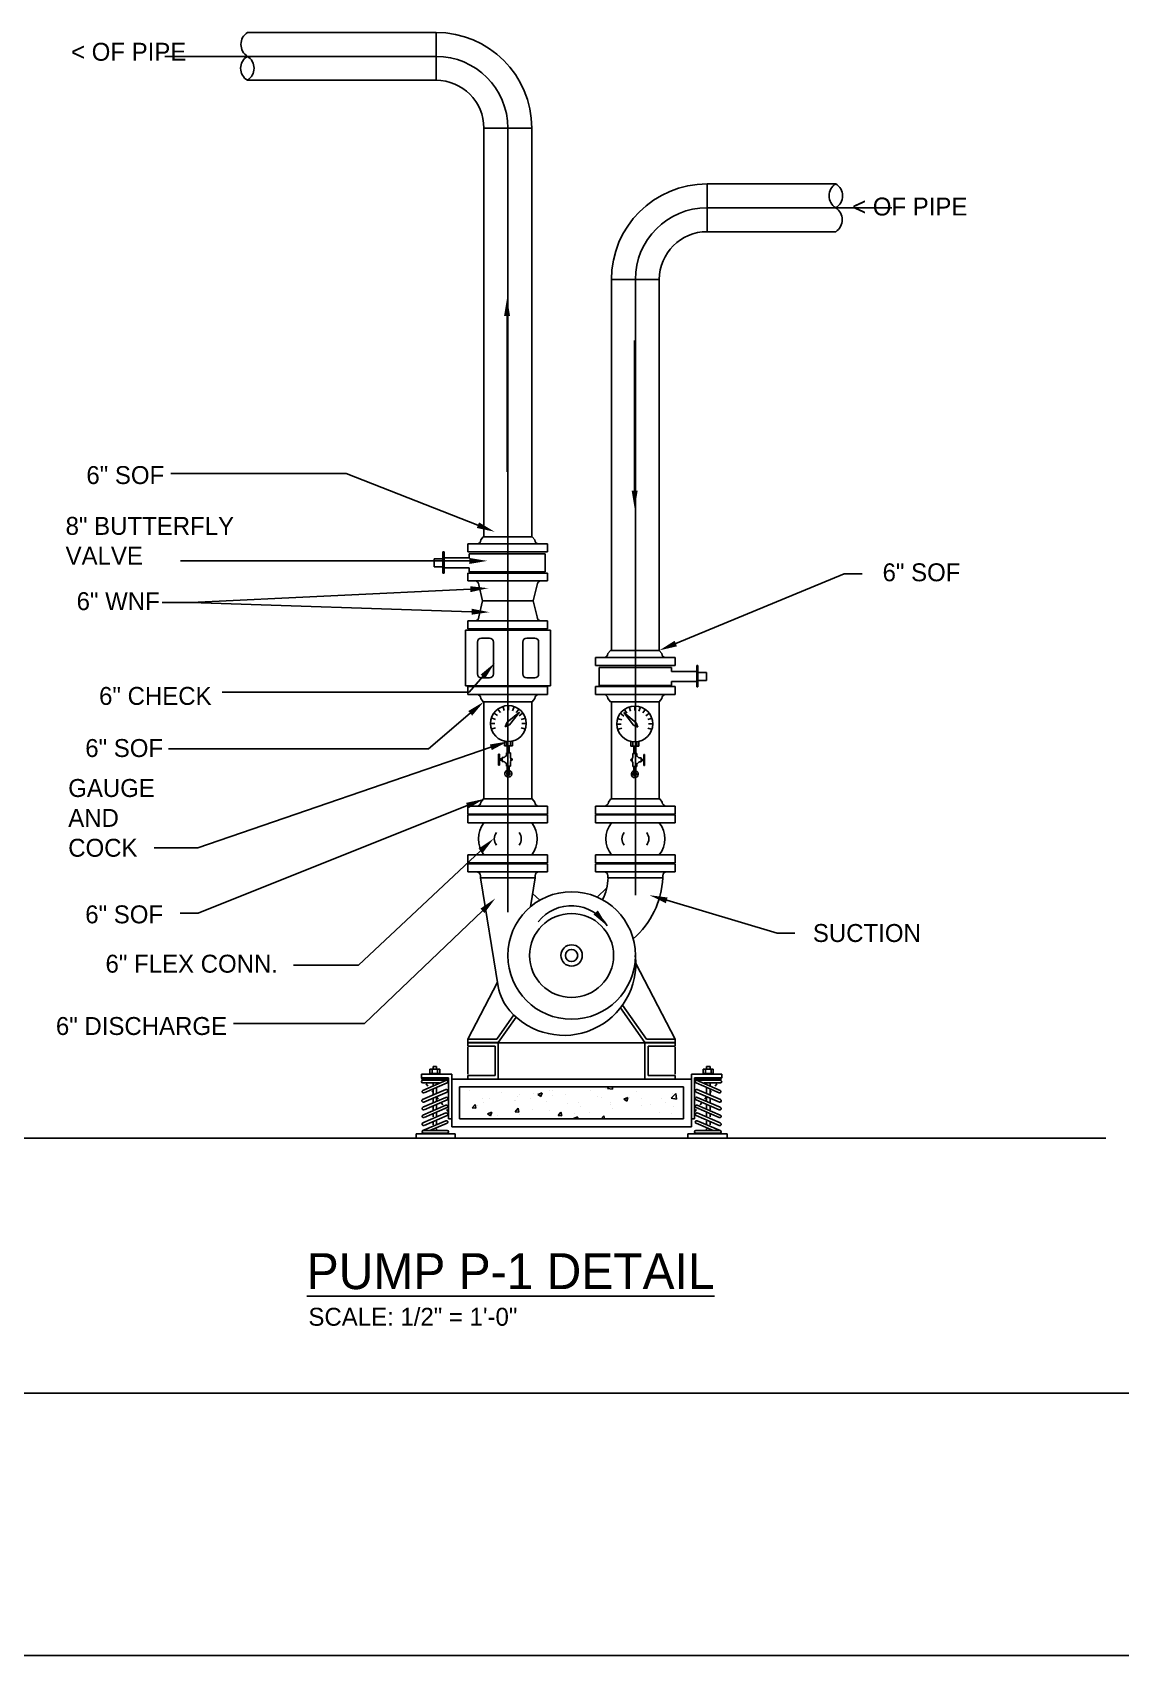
# Model space of a CAD drawing. Extents: x 0 to 1008, y 0 to 720.
# Drawn here: x 471.2 to 607.7, y 0 to 203.7 of the extents above; entities that cross this region are included whole.
import ezdxf
from ezdxf.enums import TextEntityAlignment as Align

# ---------------------------------------------------------------- set-up
doc = ezdxf.new("R2010")
doc.units = 0
doc.header["$LTSCALE"] = 12.5
doc.linetypes.add('CENTER2', pattern=[0])
doc.layers.get('0').update_dxf_attribs({"linetype": 'CONTINUOUS'})
for name, color, linetype in [('A-CONC', 7, 'CONTINUOUS'), ('CHWS', 3, 'CONTINUOUS'), ('M-FIXT', 8, 'CONTINUOUS'), ('MEQUIP', 4, 'CONTINUOUS'), ('MTEXT', 2, 'CONTINUOUS'), ('PIPECL', 9, 'CENTER2'), ('TITLEBLK', 7, 'CONTINUOUS')]:
    doc.layers.add(name, color=color, linetype=linetype)

msp = doc.modelspace()

# ---------------------------------------------------------------- linework, layer by layer
at = {"color": 0}
msp.add_line((1008, 0), (0, 0), dxfattribs=at)
at = {"layer": 'A-CONC', "color": 0}
for p, q in [((522.32, 73.58), (521.06, 73.58)), ((521.06, 73.58), (521.06, 73.04)), ((521.34, 73.58), (521.34, 73.04)), ((521.47, 73.92), (521.47, 73.58)), ((521.91, 73.92), (521.47, 73.92)), ((521.91, 73.92), (521.91, 73.58)), ((522.04, 73.58), (522.04, 73.04)), ((522.32, 73.04), (522.32, 73.58)), ((555.36, 73.58), (556.62, 73.58)), ((555.36, 73.04), (555.36, 73.58)), ((555.64, 73.58), (555.64, 73.04)), ((555.77, 73.92), (556.21, 73.92)), ((555.77, 73.92), (555.77, 73.58)), ((556.21, 73.92), (556.21, 73.58)), ((556.34, 73.58), (556.34, 73.04)), ((556.62, 73.58), (556.62, 73.04)), ((523.8, 72.96), (520, 72.96)), ((520, 72.5), (520, 72.96)), ((520, 72.5), (520.11, 72.35)), ((520, 72.5), (523.41, 72.5)), ((520.1, 72.35), (523.24, 72.35)), ((520.1, 72.35), (520.1, 72.18)), ((520.1, 72.18), (523.24, 72.18)), ((520.18, 71.84), (522.26, 71.84)), ((520.2, 70.91), (523.15, 72.18)), ((520.33, 70.6), (523.22, 71.84)), ((520.61, 71.73), (520.82, 71.46)), ((521.06, 73.04), (522.32, 73.04)), ((521.47, 73.04), (521.47, 72.96)), ((521.47, 72.5), (521.47, 72.35)), ((521.47, 71.74), (521.47, 71.54)), ((521.91, 73.04), (521.91, 72.96)), ((521.91, 72.5), (521.91, 72.35)), ((521.91, 71.78), (521.91, 71.7)), ((523.24, 72.18), (523.24, 72.35)), ((523.41, 72.5), (523.41, 67.36)), ((523.8, 72.96), (523.8, 68.43)), ((553.88, 72.34), (523.8, 72.34)), ((523.8, 66.34), (523.8, 72.34)), ((552.88, 71.34), (524.8, 71.34)), ((524.8, 67.34), (524.8, 71.34)), ((543.33, 71.16), (543.5, 71.34)), ((543.99, 71.06), (543.96, 71.34)), ((552.88, 71.34), (552.88, 67.34)), ((553.88, 72.96), (553.88, 68.43)), ((553.88, 72.96), (557.68, 72.96)), ((553.88, 66.34), (553.88, 72.34)), ((554.27, 72.5), (554.27, 67.36)), ((557.68, 72.5), (554.27, 72.5)), ((554.44, 72.18), (554.44, 72.35)), ((557.58, 72.35), (554.44, 72.35)), ((557.58, 72.18), (554.44, 72.18)), ((557.35, 70.6), (554.46, 71.84)), ((557.48, 70.91), (554.53, 72.18)), ((556.62, 73.04), (555.36, 73.04)), ((557.5, 71.84), (555.42, 71.84)), ((555.77, 73.04), (555.77, 72.96)), ((555.77, 72.5), (555.77, 72.35)), ((555.77, 71.78), (555.77, 71.7)), ((556.21, 73.04), (556.21, 72.96)), ((556.21, 72.5), (556.21, 72.35)), ((556.21, 71.74), (556.21, 71.54)), ((557.07, 71.73), (556.86, 71.46)), ((557.68, 72.5), (557.56, 72.35)), ((557.58, 72.35), (557.58, 72.18)), ((557.68, 72.5), (557.68, 72.96)), ((520.16, 69.76), (523.08, 71.02)), ((520.16, 69.76), (523.08, 71.02)), ((520.2, 68.8), (523.08, 70.04)), ((520.3, 69.45), (523.22, 70.71)), ((520.3, 69.45), (523.22, 70.71)), ((520.33, 68.48), (523.22, 69.73)), ((521.33, 70.82), (521.42, 70.71)), ((521.47, 70.98), (521.47, 70.44)), ((521.47, 69.84), (521.47, 69.44)), ((521.91, 71.18), (521.91, 70.62)), ((521.91, 70), (521.91, 69.64)), ((521.95, 70.05), (522.12, 69.83)), ((522.54, 69.3), (522.7, 69.09)), ((526.07, 70.88), (526.07, 70.88)), ((527.65, 69.87), (527.65, 69.87)), ((527.73, 69.44), (527.73, 69.44)), ((528.49, 69.84), (528.49, 69.84)), ((530.07, 70.71), (530.07, 70.71)), ((531.65, 69.7), (531.65, 69.7)), ((531.77, 69.67), (531.77, 69.67)), ((532.1, 70.19), (532.1, 70.19)), ((532.34, 70.37), (532.34, 70.37)), ((533.65, 69.92), (533.65, 69.92)), ((534.08, 70.54), (534.08, 70.54)), ((534.61, 70.4), (535.13, 70.6)), ((534.61, 70.4), (534.98, 70.15)), ((534.98, 70.15), (535.13, 70.6)), ((535.66, 69.54), (535.66, 69.54)), ((536.13, 70.85), (536.13, 70.85)), ((536.48, 70.94), (536.48, 70.94)), ((536.49, 70.29), (536.49, 70.29)), ((538.08, 70.37), (538.08, 70.37)), ((538.28, 69.29), (538.28, 69.29)), ((539.66, 69.37), (539.66, 69.37)), ((541.23, 70.92), (541.23, 70.92)), ((542.08, 70.2), (542.08, 70.2)), ((542.65, 70.04), (542.65, 70.04)), ((543.1, 71.16), (543.1, 71.16)), ((543.33, 71.16), (543.99, 71.06)), ((543.78, 69.45), (543.78, 69.45)), ((545.39, 69.8), (545.91, 70)), ((545.39, 69.8), (545.76, 69.54)), ((545.76, 69.54), (545.91, 70)), ((546.09, 70.04), (546.09, 70.04)), ((547.02, 70.79), (547.02, 70.79)), ((547.57, 69.93), (547.57, 69.93)), ((550.09, 69.87), (550.09, 69.87)), ((550.59, 69.45), (550.59, 69.45)), ((551.33, 69.92), (551.92, 70.53)), ((551.33, 69.92), (552, 69.82)), ((551.46, 70.49), (551.46, 70.49)), ((552, 69.82), (551.92, 70.53)), ((557.38, 69.45), (554.46, 70.71)), ((557.38, 69.45), (554.46, 70.71)), ((557.35, 68.48), (554.46, 69.73)), ((557.51, 69.76), (554.6, 71.02)), ((557.51, 69.76), (554.6, 71.02)), ((557.48, 68.8), (554.6, 70.04)), ((555.14, 69.3), (554.98, 69.09)), ((555.73, 70.05), (555.56, 69.83)), ((555.77, 71.18), (555.77, 70.62)), ((555.77, 70), (555.77, 69.64)), ((556.21, 70.98), (556.21, 70.44)), ((556.21, 69.84), (556.21, 69.44)), ((556.35, 70.82), (556.26, 70.71)), ((520.2, 67.82), (523.08, 69.06)), ((520.2, 66.84), (523.08, 68.08)), ((520.33, 67.5), (523.22, 68.75)), ((520.33, 66.52), (523.22, 67.77)), ((521.47, 68.86), (521.47, 68.48)), ((521.47, 67.89), (521.47, 67.59)), ((521.91, 69.04), (521.91, 68.66)), ((521.91, 68.1), (521.91, 67.71)), ((523.15, 68.53), (523.41, 68.21)), ((523.41, 67.36), (523.8, 67.36)), ((552.88, 67.34), (524.8, 67.34)), ((526.39, 68.71), (526.75, 69.14)), ((526.39, 68.71), (526.84, 68.67)), ((526.84, 68.67), (526.75, 69.14)), ((527.04, 69.05), (527.04, 69.05)), ((528.31, 67.98), (528.83, 68.18)), ((528.31, 67.98), (528.68, 67.73)), ((528.4, 67.35), (528.4, 67.35)), ((528.68, 67.73), (528.83, 68.18)), ((529.53, 67.79), (529.53, 67.79)), ((531.77, 68.24), (532.13, 68.67)), ((531.77, 68.24), (532.22, 68.2)), ((532.22, 68.2), (532.13, 68.67)), ((532.25, 67.88), (532.25, 67.88)), ((533.9, 68.54), (533.9, 68.54)), ((536.03, 68.36), (536.03, 68.36)), ((537.15, 67.76), (537.51, 68.2)), ((537.15, 67.76), (537.6, 67.73)), ((537.6, 67.73), (537.51, 68.2)), ((539.09, 67.38), (539.61, 67.58)), ((539.09, 67.38), (539.14, 67.34)), ((539.25, 67.96), (539.25, 67.96)), ((539.53, 67.34), (539.61, 67.58)), ((539.93, 68.92), (539.93, 68.92)), ((541.13, 68.2), (541.13, 68.2)), ((542.57, 67.34), (542.89, 67.72)), ((542.96, 67.34), (542.89, 67.72)), ((543.66, 69.2), (543.66, 69.2)), ((543.97, 68.58), (543.97, 68.58)), ((545.51, 67.42), (545.51, 67.42)), ((547.48, 67.43), (547.48, 67.43)), ((547.67, 69.03), (547.67, 69.03)), ((548.71, 69.2), (548.71, 69.2)), ((549.89, 68.17), (549.89, 68.17)), ((551.37, 67.99), (551.37, 67.99)), ((551.67, 68.86), (551.67, 68.86)), ((554.27, 67.36), (553.88, 67.36)), ((554.53, 68.53), (554.27, 68.21)), ((557.35, 67.5), (554.46, 68.75)), ((557.35, 66.52), (554.46, 67.77)), ((557.48, 67.82), (554.6, 69.06)), ((557.48, 66.84), (554.6, 68.08)), ((555.77, 69.04), (555.77, 68.66)), ((555.77, 68.1), (555.77, 67.71)), ((556.21, 68.86), (556.21, 68.48)), ((556.21, 67.89), (556.21, 67.59)), ((519.33, 65.45), (524.24, 65.45)), ((519.33, 65.45), (519.33, 64.91)), ((520.2, 65.86), (523.08, 67.1)), ((520.25, 65.87), (523.24, 65.87)), ((520.25, 65.53), (523.24, 65.53)), ((521.07, 65.87), (523.22, 66.79)), ((521.47, 66.87), (521.47, 66.57)), ((521.47, 66.01), (521.47, 65.93)), ((521.91, 67.07), (521.91, 66.73)), ((521.91, 66.09), (521.91, 65.95)), ((553.88, 66.34), (523.8, 66.34)), ((524.24, 65.45), (524.24, 64.91)), ((553.44, 65.45), (553.44, 64.91)), ((558.35, 65.45), (553.44, 65.45)), ((557.43, 65.87), (554.44, 65.87)), ((557.43, 65.53), (554.44, 65.53)), ((556.6, 65.87), (554.46, 66.79)), ((557.48, 65.86), (554.6, 67.1)), ((555.77, 67.07), (555.77, 66.73)), ((555.77, 66.09), (555.77, 65.95)), ((556.21, 66.87), (556.21, 66.57)), ((556.21, 66.01), (556.21, 65.93)), ((558.35, 65.45), (558.35, 64.91)), ((605.84, 64.91), (465.52, 64.91))]:
    msp.add_line(p, q, dxfattribs=at)
for centre, radius, start, end in [((520.18, 72.01), 0.169, 90, 270), ((523.16, 72.01), 0.174, 288.3587, 88.5509), ((554.52, 72.01), 0.174, 91.4491, 251.6413), ((557.5, 72.01), 0.169, 270, 90), ((520.23, 69.61), 0.169, 113.3117, 293.3117), ((520.26, 70.76), 0.169, 113.3117, 293.3117), ((523.15, 70.86), 0.169, 293.3117, 113.3117), ((523.15, 69.88), 0.169, 293.3117, 113.3117), ((554.53, 70.86), 0.169, 66.6883, 246.6883), ((554.53, 69.88), 0.169, 66.6883, 246.6883), ((557.42, 70.76), 0.169, 246.6883, 66.6883), ((557.45, 69.61), 0.169, 246.6883, 66.6883), ((520.25, 68.63), 0.169, 113.3117, 293.3117), ((520.25, 67.65), 0.169, 113.3117, 293.3117), ((523.15, 68.9), 0.169, 293.3117, 113.3117), ((523.15, 67.92), 0.169, 293.3117, 113.3117), ((554.53, 68.9), 0.169, 66.6883, 246.6883), ((554.53, 67.92), 0.169, 66.6883, 246.6883), ((557.43, 68.63), 0.169, 246.6883, 66.6883), ((557.43, 67.65), 0.169, 246.6883, 66.6883), ((520.25, 66.67), 0.169, 113.3117, 293.3117), ((520.25, 65.7), 0.169, 90, 270), ((523.15, 66.94), 0.169, 293.3117, 113.3117), ((523.24, 65.7), 0.169, 270, 90), ((554.44, 65.7), 0.169, 90, 270), ((554.53, 66.94), 0.169, 66.6883, 246.6883), ((557.43, 66.67), 0.169, 246.6883, 66.6883), ((557.43, 65.7), 0.169, 270, 90)]:
    msp.add_arc(centre, radius, start, end, dxfattribs=at)
at = {"layer": 'CHWS', "color": 0}
for p, q in [((521.84, 203.66), (498.18, 203.66)), ((521.84, 203.66), (521.84, 197.66)), ((521.84, 197.66), (498.18, 197.66)), ((527.84, 140.39), (527.84, 191.66)), ((533.84, 191.66), (527.84, 191.66)), ((533.84, 140.39), (533.84, 191.66)), ((555.84, 184.66), (571.97, 184.66)), ((555.84, 184.66), (555.84, 178.66)), ((555.84, 178.66), (571.97, 178.66)), ((543.84, 126.12), (543.84, 172.66)), ((543.84, 172.66), (549.84, 172.66)), ((549.84, 126.12), (549.84, 172.66)), ((530.75, 168.09), (530.75, 148.52)), ((546.75, 146.16), (546.75, 165)), ((522.7, 138.5), (522.84, 138.5)), ((522.7, 138.5), (522.7, 135.83)), ((522.84, 138.5), (522.84, 135.83)), ((535.84, 139.49), (525.84, 139.49)), ((525.84, 139.49), (525.84, 138.49)), ((535.84, 138.49), (525.84, 138.49)), ((527.77, 140.39), (527.46, 139.99)), ((527.77, 140.39), (533.9, 140.39)), ((533.9, 140.39), (534.22, 139.99)), ((535.84, 139.49), (535.84, 138.49)), ((522.7, 137.61), (521.61, 137.61)), ((521.61, 137.61), (521.61, 136.61)), ((522.7, 136.61), (521.61, 136.61)), ((522.84, 137.75), (526.01, 137.75)), ((522.84, 136.47), (526.01, 136.47)), ((526.01, 138.25), (535.51, 138.25)), ((526.01, 138.25), (526.01, 137.75)), ((526.01, 136.47), (526.01, 135.97)), ((535.51, 138.25), (535.51, 135.97)), ((522.7, 135.83), (522.84, 135.83)), ((525.84, 135.83), (535.84, 135.83)), ((525.84, 135.83), (535.84, 135.83)), ((525.84, 135.83), (535.84, 135.83)), ((525.84, 135.83), (535.84, 135.83)), ((525.84, 135.83), (535.84, 135.83)), ((525.84, 135.83), (525.84, 134.83)), ((525.84, 134.83), (535.84, 134.83)), ((526.01, 135.97), (535.51, 135.97)), ((535.84, 135.83), (535.84, 134.83)), ((527.65, 132.33), (527.22, 134.33)), ((534.02, 132.33), (534.52, 134.33)), ((527.65, 132.33), (527.22, 130.33)), ((527.65, 132.33), (534.02, 132.33)), ((534.02, 132.33), (534.52, 130.33)), ((536.21, 128.67), (525.53, 128.67)), ((525.53, 128.67), (525.53, 121.67)), ((525.84, 129.83), (535.84, 129.83)), ((525.84, 129.83), (525.84, 128.83)), ((525.84, 128.83), (535.84, 128.83)), ((525.84, 128.83), (535.84, 128.83)), ((525.84, 128.83), (535.84, 128.83)), ((525.84, 128.83), (535.84, 128.83)), ((525.84, 128.83), (535.84, 128.83)), ((535.84, 129.83), (535.84, 128.83)), ((536.21, 128.67), (536.21, 121.67)), ((527.03, 127.17), (527.03, 123.17)), ((528.53, 127.67), (527.53, 127.67)), ((529.03, 127.17), (529.03, 123.17)), ((532.71, 127.17), (532.71, 123.17)), ((534.21, 127.67), (533.21, 127.67)), ((534.71, 127.17), (534.71, 123.17)), ((541.84, 125.22), (551.84, 125.22)), ((541.84, 125.22), (541.84, 124.22)), ((543.71, 126.12), (543.38, 125.72)), ((549.84, 126.12), (543.71, 126.12)), ((549.84, 126.12), (550.15, 125.72)), ((551.84, 125.22), (551.84, 124.22)), ((554.56, 124.23), (554.56, 121.55)), ((554.69, 124.23), (554.56, 124.23)), ((554.69, 124.23), (554.69, 121.55)), ((528.53, 122.67), (527.53, 122.67)), ((534.21, 122.67), (533.21, 122.67)), ((541.84, 124.22), (551.84, 124.22)), ((551.39, 123.98), (542.32, 123.98)), ((542.32, 123.98), (542.32, 121.7)), ((551.39, 123.98), (551.39, 123.48)), ((554.56, 123.48), (551.39, 123.48)), ((554.56, 122.2), (551.39, 122.2)), ((551.39, 122.2), (551.39, 121.7)), ((554.69, 123.34), (555.78, 123.34)), ((554.69, 122.34), (555.78, 122.34)), ((555.78, 123.34), (555.78, 122.34)), ((536.21, 121.67), (525.53, 121.67)), ((525.84, 121.58), (535.84, 121.58)), ((525.84, 121.58), (535.84, 121.58)), ((525.84, 121.58), (535.84, 121.58)), ((525.84, 121.58), (535.84, 121.58)), ((525.84, 121.58), (535.84, 121.58)), ((525.84, 121.58), (525.84, 120.58)), ((525.84, 120.58), (535.84, 120.58)), ((525.84, 120.58), (535.84, 120.58)), ((535.84, 121.58), (535.84, 120.58)), ((551.84, 121.58), (541.84, 121.58)), ((541.84, 121.58), (541.84, 120.58)), ((551.84, 120.58), (541.84, 120.58)), ((551.39, 121.7), (542.32, 121.7)), ((551.84, 121.58), (551.84, 120.58)), ((554.69, 121.55), (554.56, 121.55)), ((527.77, 119.68), (527.46, 120.08)), ((527.77, 119.68), (533.9, 119.68)), ((527.84, 107.48), (527.84, 119.68)), ((533.84, 107.48), (533.84, 119.68)), ((533.9, 119.68), (534.22, 120.08)), ((543.71, 119.68), (543.38, 120.08)), ((549.84, 119.68), (543.71, 119.68)), ((543.84, 107.48), (543.84, 119.68)), ((549.84, 119.68), (550.15, 120.08)), ((549.84, 107.48), (549.84, 119.68)), ((535.84, 106.58), (525.84, 106.58)), ((525.84, 105.58), (525.84, 106.58)), ((527.78, 107.48), (527.46, 107.08)), ((533.91, 107.48), (527.78, 107.48)), ((533.91, 107.48), (534.22, 107.08)), ((535.84, 105.58), (535.84, 106.58)), ((541.84, 106.58), (551.84, 106.58)), ((541.84, 105.58), (541.84, 106.58)), ((543.77, 107.48), (543.46, 107.08)), ((543.77, 107.48), (549.9, 107.48)), ((549.9, 107.48), (550.22, 107.08)), ((551.84, 105.58), (551.84, 106.58)), ((535.84, 105.58), (525.84, 105.58)), ((535.84, 105.58), (525.84, 105.58)), ((535.84, 105.58), (525.84, 105.58)), ((535.84, 105.58), (525.84, 105.58)), ((535.84, 105.58), (525.84, 105.58)), ((535.84, 105.48), (525.84, 105.48)), ((525.84, 104.48), (525.84, 105.48)), ((535.84, 104.48), (525.84, 104.48)), ((535.84, 104.48), (535.84, 105.48)), ((541.84, 105.58), (551.84, 105.58)), ((541.84, 105.48), (551.84, 105.48)), ((541.84, 104.48), (541.84, 105.48)), ((541.84, 104.48), (551.84, 104.48)), ((551.84, 104.48), (551.84, 105.48)), ((535.84, 100.48), (525.84, 100.48)), ((525.84, 99.48), (525.84, 100.48)), ((535.84, 99.48), (535.84, 100.48)), ((541.84, 100.48), (551.84, 100.48)), ((541.84, 99.48), (541.84, 100.48)), ((551.84, 99.48), (551.84, 100.48)), ((535.84, 99.48), (525.84, 99.48)), ((541.84, 99.48), (551.84, 99.48))]:
    msp.add_line(p, q, dxfattribs=at)
for centre, radius, start, end in [((499.14, 202.16), 1.78, 122.5027, 237.4973), ((521.84, 191.66), 12, 0, 90), ((499.05, 199.16), 1.73, 120.1521, 239.8479), ((497.23, 199.16), 1.78, 302.5027, 57.4973), ((521.84, 191.66), 6, 0, 90), ((555.84, 172.66), 12, 90, 180), ((572.93, 183.16), 1.78, 122.5027, 237.4973), ((571.1, 183.16), 1.73, 300.1521, 59.8479), ((571.02, 180.16), 1.78, 302.5027, 57.4973), ((555.84, 172.66), 6, 90, 180), ((526.96, 139.99), 0.5, 270, 0), ((534.72, 139.99), 0.5, 180, 270), ((526.72, 134.33), 0.5, 0, 90), ((535.02, 134.33), 0.5, 90, 180), ((526.72, 130.33), 0.5, 270, 0), ((535.02, 130.33), 0.5, 180, 270), ((527.53, 127.17), 0.5, 90, 180), ((528.53, 127.17), 0.5, 0, 90), ((533.21, 127.17), 0.5, 90, 180), ((534.21, 127.17), 0.5, 0, 90), ((542.88, 125.72), 0.5, 270, 0), ((550.65, 125.72), 0.5, 180, 270), ((527.53, 123.17), 0.5, 180, 270), ((528.53, 123.17), 0.5, 270, 0), ((533.21, 123.17), 0.5, 180, 270), ((534.21, 123.17), 0.5, 270, 0), ((526.96, 120.08), 0.5, 0, 90), ((534.72, 120.08), 0.5, 90, 180), ((542.88, 120.08), 0.5, 360, 90), ((550.65, 120.08), 0.5, 90, 180), ((526.96, 107.08), 0.5, 270, 0), ((534.72, 107.08), 0.5, 180, 270), ((542.96, 107.08), 0.5, 270, 0), ((550.72, 107.08), 0.5, 180, 270), ((530.42, 102.48), 3.27, 142.2566, 217.7434), ((531.26, 102.48), 3.27, 322.2566, 37.7434), ((546.42, 102.48), 3.27, 142.2566, 217.7434), ((547.26, 102.48), 3.27, 322.2566, 37.7434), ((530.42, 102.48), 1.27, 142.2566, 217.7434), ((531.26, 102.48), 1.27, 322.2566, 37.7434), ((546.42, 102.48), 1.27, 142.2566, 217.7434), ((547.26, 102.48), 1.27, 322.2566, 37.7434), ((538.81, 88.82), 5.27, 31.0769, 141.9316)]:
    msp.add_arc(centre, radius, start, end, dxfattribs=at)
for points in [[(530.37, 168.09), (531.12, 168.09), (530.75, 170.34)], [(547.13, 146.16), (546.38, 146.16), (546.75, 143.91)], [(542.14, 93.49), (541.57, 93), (543.32, 91.54)]]:
    msp.add_solid(points, dxfattribs=at)
at = {"layer": 'M-FIXT', "color": 0}
for p, q in [((529.18, 118.21), (529.54, 117.95)), ((529.65, 118.68), (529.91, 118.32)), ((530.25, 118.98), (530.39, 118.56)), ((532.3, 118.38), (530.74, 117.1)), ((530.91, 119.08), (530.91, 118.64)), ((532.3, 118.38), (531.07, 116.78)), ((531.58, 118.97), (531.44, 118.55)), ((532.17, 118.67), (531.91, 118.31)), ((532.64, 118.19), (532.28, 117.93)), ((545.04, 118.15), (545.4, 117.88)), ((545.38, 118.34), (546.94, 117.05)), ((545.38, 118.34), (546.61, 116.73)), ((545.51, 118.62), (545.77, 118.26)), ((546.1, 118.93), (546.24, 118.51)), ((546.76, 119.04), (546.76, 118.59)), ((547.43, 118.93), (547.29, 118.51)), ((548.03, 118.63), (547.76, 118.27)), ((548.5, 118.16), (548.14, 117.9)), ((528.76, 116.95), (529.21, 116.95)), ((528.87, 117.61), (529.29, 117.47)), ((528.87, 116.29), (529.29, 116.42)), ((530.74, 117.1), (530.52, 116.54)), ((531.07, 116.78), (530.52, 116.54)), ((532.94, 117.59), (532.52, 117.46)), ((532.94, 116.27), (532.52, 116.41)), ((533.05, 116.93), (532.6, 116.93)), ((544.63, 116.88), (545.08, 116.88)), ((544.73, 117.55), (545.16, 117.41)), ((544.74, 116.22), (545.16, 116.36)), ((546.61, 116.73), (547.16, 116.49)), ((546.94, 117.05), (547.16, 116.5)), ((548.81, 117.56), (548.39, 117.43)), ((548.81, 116.24), (548.39, 116.38)), ((548.92, 116.9), (548.47, 116.9)), ((530.41, 114.74), (530.41, 114.15)), ((530.41, 114.15), (531.41, 114.15)), ((530.66, 114.69), (530.66, 114.15)), ((530.78, 114.15), (530.78, 113.25)), ((531.03, 114.15), (531.03, 113.25)), ((531.16, 114.69), (531.16, 114.15)), ((531.41, 114.74), (531.41, 114.15)), ((546.27, 114.7), (546.27, 114.11)), ((547.27, 114.11), (546.27, 114.11)), ((546.52, 114.65), (546.52, 114.11)), ((546.65, 114.11), (546.65, 113.2)), ((546.9, 114.11), (546.9, 113.2)), ((547.02, 114.65), (547.02, 114.11)), ((547.27, 114.7), (547.27, 114.11)), ((529.69, 113.1), (529.69, 111.71)), ((529.78, 113.1), (529.69, 113.1)), ((529.78, 111.71), (529.78, 113.1)), ((529.78, 112.5), (530.12, 112.5)), ((529.78, 112.34), (530.12, 112.34)), ((530.12, 112.17), (530.12, 112.67)), ((530.12, 112.67), (530.33, 112.67)), ((530.12, 112.17), (530.33, 112.17)), ((530.66, 113.25), (531.16, 113.25)), ((530.66, 113.25), (530.66, 112.96)), ((531.16, 113.25), (531.16, 112.75)), ((531.16, 112.09), (531.16, 111.59)), ((531.25, 112.5), (531.39, 112.5)), ((531.25, 112.34), (531.39, 112.34)), ((531.39, 112.34), (531.39, 112.5)), ((546.29, 112.29), (546.29, 112.45)), ((546.43, 112.45), (546.29, 112.45)), ((546.43, 112.29), (546.29, 112.29)), ((546.52, 113.2), (546.52, 112.7)), ((547.02, 113.2), (546.52, 113.2)), ((546.52, 112.04), (546.52, 111.54)), ((547.02, 113.2), (547.02, 112.91)), ((547.56, 112.62), (547.35, 112.62)), ((547.56, 112.12), (547.35, 112.12)), ((547.56, 112.12), (547.56, 112.62)), ((547.9, 112.45), (547.56, 112.45)), ((547.9, 112.29), (547.56, 112.29)), ((547.9, 113.05), (547.99, 113.05)), ((547.9, 111.67), (547.9, 113.05)), ((547.99, 113.05), (547.99, 111.67)), ((529.69, 111.71), (529.78, 111.71)), ((530.66, 111.59), (530.66, 111.88)), ((530.66, 111.59), (531.16, 111.59)), ((530.78, 111.59), (530.78, 110.65)), ((531.03, 111.59), (531.03, 110.65)), ((547.02, 111.54), (546.52, 111.54)), ((546.65, 111.54), (546.65, 110.6)), ((546.9, 111.54), (546.9, 110.6)), ((547.02, 111.54), (547.02, 111.84)), ((547.99, 111.67), (547.9, 111.67))]:
    msp.add_line(p, q, dxfattribs=at)
for centre in [(530.91, 116.94), (546.77, 116.89)]:
    msp.add_circle(centre, 2.25, dxfattribs=at)
for centre, radius, start, end in [((530.33, 112.79), 0.125, 270, 320.8987), ((530.33, 112.04), 0.125, 39.1013, 90), ((530.79, 112.42), 0.47, 115.3377, 140.8987), ((530.79, 112.42), 0.47, 219.1013, 244.6623), ((530.54, 112.96), 0.125, 295.3377, 0), ((531.29, 112.75), 0.125, 180, 213.5469), ((531.29, 112.09), 0.125, 146.4531, 180), ((530.79, 112.42), 0.47, 326.4531, 33.5469), ((546.89, 112.37), 0.47, 146.4531, 213.5469), ((546.39, 112.7), 0.125, 326.4531, 0), ((546.39, 112.04), 0.125, 0, 33.5469), ((547.14, 112.91), 0.125, 180, 244.6623), ((546.89, 112.37), 0.47, 39.1013, 64.6623), ((546.89, 112.37), 0.47, 295.3377, 320.8987), ((547.35, 112.75), 0.125, 219.1013, 270), ((547.35, 112), 0.125, 90, 140.8987), ((530.91, 110.65), 0.436, 107.3885, 71.1839), ((530.54, 111.88), 0.125, 0, 64.6623), ((530.91, 110.65), 0.217, 132.091, 45.2821), ((530.91, 110.65), 0.125, 180, 0), ((546.77, 110.6), 0.436, 108.8161, 72.6115), ((546.77, 110.6), 0.217, 134.7179, 47.909), ((546.77, 110.6), 0.125, 180, 0), ((547.14, 111.84), 0.125, 115.3377, 180)]:
    msp.add_arc(centre, radius, start, end, dxfattribs=at)
at = {"layer": 'MEQUIP', "color": 0}
for p, q in [((535.84, 99.34), (525.84, 99.34)), ((525.84, 98.34), (525.84, 99.34)), ((535.84, 98.34), (525.84, 98.34)), ((527.4, 97.59), (527.4, 97.84)), ((534.27, 97.59), (534.27, 97.84)), ((535.84, 98.34), (535.84, 99.34)), ((541.84, 99.34), (551.84, 99.34)), ((541.84, 98.34), (541.84, 99.34)), ((551.84, 98.34), (541.84, 98.34)), ((543.4, 97.59), (543.4, 97.84)), ((550.27, 97.59), (550.27, 97.84)), ((551.84, 98.34), (551.84, 99.34)), ((527.4, 97.59), (529.64, 83.93)), ((534.27, 97.59), (527.4, 97.59)), ((534.27, 97.59), (533.68, 93.95)), ((543.26, 96.33), (542.04, 95.17)), ((550.27, 97.59), (543.4, 97.59)), ((533.95, 95.63), (534.85, 94.78)), ((551.84, 77.34), (546.9, 86.85)), ((525.84, 77.34), (529.55, 84.49)), ((548.23, 77.34), (545.23, 81.61)), ((529.45, 77.34), (531.59, 80.38)), ((529.65, 76.92), (531.88, 80.11)), ((548.03, 76.92), (544.98, 81.28)), ((525.84, 77.34), (529.45, 77.34)), ((525.84, 77.34), (525.84, 76.92)), ((525.84, 76.92), (529.65, 76.92)), ((525.84, 76.87), (525.84, 76.45)), ((525.84, 76.87), (529.64, 76.87)), ((525.84, 76.45), (529.25, 76.45)), ((525.84, 76.34), (525.84, 72.95)), ((529.25, 72.8), (529.25, 76.45)), ((529.64, 76.87), (548.04, 76.87)), ((529.64, 72.34), (529.64, 76.87)), ((551.84, 76.92), (548.03, 76.92)), ((551.84, 76.87), (548.04, 76.87)), ((548.04, 72.34), (548.04, 76.87)), ((551.84, 77.34), (548.23, 77.34)), ((548.43, 72.8), (548.43, 76.45)), ((551.84, 76.45), (548.43, 76.45)), ((551.84, 77.34), (551.84, 76.92)), ((551.84, 76.87), (551.84, 76.45)), ((551.84, 76.34), (551.84, 72.95)), ((525.84, 72.8), (525.84, 72.34)), ((525.84, 72.8), (529.25, 72.8)), ((529.64, 72.34), (525.84, 72.34)), ((529.64, 72.34), (548.04, 72.34)), ((548.04, 72.34), (551.84, 72.34)), ((551.84, 72.8), (548.43, 72.8)), ((551.84, 72.8), (551.84, 72.34))]:
    msp.add_line(p, q, dxfattribs=at)
for radius in [8, 5.27, 1.34, 0.765]:
    msp.add_circle((538.84, 87.84), radius, dxfattribs=at)
for centre, radius, start, end in [((526.9, 97.84), 0.5, 360, 90), ((534.77, 97.84), 0.5, 90, 180), ((542.9, 97.84), 0.5, 360, 90), ((550.77, 97.84), 0.5, 90, 180), ((537.55, 97.63), 5.86, 331.6106, 359.5884), ((539.51, 98.08), 10.78, 310.8899, 357.4066), ((537.88, 86.83), 9.01, 221.1558, 6.4321), ((535.57, 84.91), 6, 189.3155, 221.8796)]:
    msp.add_arc(centre, radius, start, end, dxfattribs=at)
at = {"layer": 'MTEXT', "color": 0}
for p, q in [((510.56, 148.33), (488.58, 148.33)), ((527.09, 141.83), (510.56, 148.33)), ((526.02, 137.35), (489.8, 137.35)), ((551.92, 126.98), (573.03, 135.74)), ((573.03, 135.74), (575.28, 135.74)), ((526.14, 133.8), (491.14, 132.12)), ((491.14, 132.12), (487.49, 132.12)), ((526.29, 130.97), (491.14, 132.12)), ((527.71, 122.83), (526.01, 120.87)), ((526.01, 120.87), (494.99, 120.87)), ((526.12, 118.23), (520.88, 113.78)), ((520.88, 113.78), (488.28, 113.78)), ((528.71, 113.96), (491.94, 101.34)), ((525.75, 106.64), (491.98, 93.17)), ((491.94, 101.34), (486.48, 101.34)), ((527.43, 100.97), (512.1, 86.64)), ((550.77, 94.76), (564.61, 90.66)), ((491.98, 93.17), (489.73, 93.17)), ((527.66, 93.45), (512.87, 79.32)), ((564.61, 90.66), (566.86, 90.66)), ((512.1, 86.64), (503.94, 86.64)), ((512.87, 79.32), (496.45, 79.32))]:
    msp.add_line(p, q, dxfattribs=at)
for points in [[(527.23, 142.18), (526.95, 141.48), (529.18, 141.01)], [(526.02, 137.72), (526.02, 136.97), (528.27, 137.35)], [(526.12, 134.17), (526.16, 133.43), (528.38, 133.93)], [(526.3, 131.35), (526.29, 130.6), (528.54, 130.92)], [(552.06, 126.63), (551.77, 127.33), (549.84, 126.12)], [(527.43, 123.08), (527.99, 122.59), (529.18, 124.53)], [(525.88, 118.51), (526.37, 117.94), (527.84, 119.68)], [(528.59, 114.32), (528.83, 113.61), (530.84, 114.69)], [(525.61, 106.99), (525.89, 106.29), (527.84, 107.48)], [(527.17, 101.24), (527.68, 100.7), (529.07, 102.51)], [(527.4, 93.72), (527.92, 93.18), (529.29, 95.01)], [(550.67, 94.4), (550.88, 95.12), (548.62, 95.4)]]:
    msp.add_solid(points, dxfattribs=at)
at = {"layer": 'PIPECL', "color": 0}
for p, q in [((521.84, 200.66), (487.83, 200.66)), ((530.84, 93.27), (530.84, 191.66)), ((555.84, 181.66), (579.01, 181.66)), ((546.84, 95.39), (546.84, 172.66))]:
    msp.add_line(p, q, dxfattribs=at)
for centre, start, end in [((521.84, 191.66), 0, 90), ((555.84, 172.66), 90, 180)]:
    msp.add_arc(centre, 9, start, end, dxfattribs=at)
at = {"layer": 'TITLEBLK', "color": 0}
msp.add_line((37.51, 32.91), (992.43, 32.91), dxfattribs=at)

# ---------------------------------------------------------------- texts
at = {"layer": 'MTEXT', "color": 0}
for s, p in [('< OF PIPE', (476.05, 200.11)), ('< OF PIPE', (574.03, 180.69)), ('8" BUTTERFLY', (475.37, 140.62)), ('VALVE', (475.37, 136.87)), ('GAUGE', (475.7, 107.73)), ('AND', (475.7, 103.98)), ('COCK', (475.7, 100.23))]:
    msp.add_text(s, height=2.25, dxfattribs=at).set_placement(p)
for s, p in [('6" SOF', (487.74, 148.12)), ('6" WNF', (487.18, 132.3)), ('6" CHECK', (493.68, 120.41)), ('6" SOF', (487.6, 113.87)), ('6" SOF', (487.6, 93)), ('6" FLEX CONN.', (502.01, 86.81)), ('6" DISCHARGE', (495.62, 78.99))]:
    msp.add_text(s, height=2.25, dxfattribs=at).set_placement(p, align=Align.MIDDLE_RIGHT)
for s, p in [('6" SOF', (577.85, 135.92)), ('SUCTION', (569.11, 90.66))]:
    msp.add_text(s, height=2.25, dxfattribs=at).set_placement(p, align=Align.MIDDLE_LEFT)
at = {"layer": 'TITLEBLK', "color": 0}
for s, height, p in [('%%UPUMP P-1 DETAIL', 4.5, (505.62, 45.98)), ('SCALE: 1/2" = 1\'-0"', 2.25, (505.83, 41.38))]:
    msp.add_text(s, height=height, dxfattribs=at).set_placement(p)

doc.saveas('drawing.dxf')
